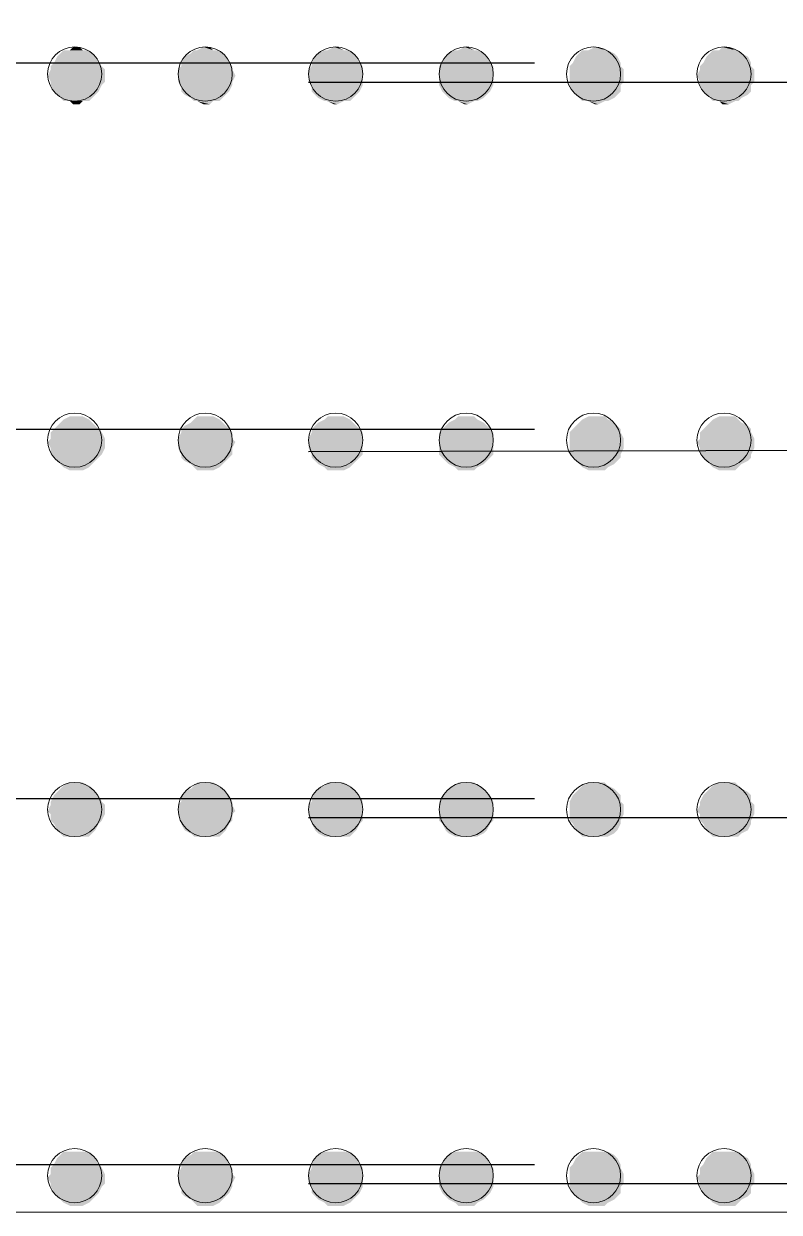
# Model space of a CAD drawing. Header units: inches. Extents: x 2 to 136, y 1 to 96.
# Drawn here: x 85.99 to 90.64, y 44.94 to 52.25 of the extents above; entities that cross this region are included whole.
import ezdxf

# ---------------------------------------------------------------- set-up
doc = ezdxf.new("R2010")
doc.units = ezdxf.units.IN
doc.header["$MEASUREMENT"] = 0
doc.layers.add('PDF_COLUMN', color=251, linetype='Continuous', true_color=0x636466)
doc.layers.add('PDF_Outer Line', color=165, linetype='Continuous', true_color=0x5258ac)
doc.layers.add('PDF_Girt', color=7, linetype='Continuous')

msp = doc.modelspace()

# ---------------------------------------------------------------- linework, layer by layer
at = {"layer": 'PDF_COLUMN', "lineweight": 0}
for centre in [(86.3047, 51.9434), (87.1076, 51.9434), (87.9105, 51.9434), (88.7133, 51.9434), (89.4967, 51.9434), (90.2996, 51.9434), (86.3047, 49.6914), (87.1076, 49.6914), (87.9105, 49.6914), (88.7133, 49.6914), (89.4967, 49.6914), (90.2996, 49.6914), (86.3047, 47.4198), (87.1076, 47.4198), (87.9105, 47.4198), (88.7133, 47.4198), (89.4967, 47.4198), (90.2996, 47.4198), (86.3047, 45.1677), (87.1076, 45.1677), (87.9105, 45.1677), (88.7133, 45.1677), (89.4967, 45.1677), (90.2996, 45.1677)]:
    msp.add_circle(centre, 0.1665, dxfattribs=at)
at = {"layer": 'PDF_COLUMN', "transparency": 33554559}
for points in [[(86.197, 52.0511), (86.4515, 52.0119), (86.1774, 52.0119)], [(86.2165, 52.0707), (86.432, 52.0511), (86.197, 52.0511)], [(86.432, 52.0511), (86.197, 52.0511), (86.4515, 52.0119)], [(86.2361, 52.0902), (86.4124, 52.0707), (86.2165, 52.0707)], [(86.4124, 52.0707), (86.2165, 52.0707), (86.432, 52.0511)], [(86.2753, 52.0902), (86.3928, 52.0902), (86.2361, 52.0902)], [(86.3928, 52.0902), (86.2361, 52.0902), (86.4124, 52.0707)], [(86.2949, 52.1098), (86.3536, 52.0902), (86.2753, 52.0902)], [(86.3536, 52.0902), (86.2753, 52.0902), (86.3928, 52.0902)], [(86.334, 52.1098), (86.2949, 52.1098), (86.3536, 52.0902)], [(86.9803, 52.0511), (87.2544, 52.0119), (86.9607, 52.0119)], [(87.0194, 52.0707), (87.2348, 52.0511), (86.9803, 52.0511)], [(87.2348, 52.0511), (86.9803, 52.0511), (87.2544, 52.0119)], [(87.039, 52.0902), (87.2153, 52.0707), (87.0194, 52.0707)], [(87.2153, 52.0707), (87.0194, 52.0707), (87.2348, 52.0511)], [(87.0586, 52.0902), (87.1957, 52.0902), (87.039, 52.0902)], [(87.1957, 52.0902), (87.039, 52.0902), (87.2153, 52.0707)], [(87.0978, 52.1098), (87.1565, 52.0902), (87.0586, 52.0902)], [(87.1565, 52.0902), (87.0586, 52.0902), (87.1957, 52.0902)], [(87.1369, 52.1098), (87.0978, 52.1098), (87.1565, 52.0902)], [(87.7832, 52.0511), (88.0573, 52.0119), (87.7636, 52.0119)], [(87.8027, 52.0707), (88.0377, 52.0511), (87.7832, 52.0511)], [(88.0377, 52.0511), (87.7832, 52.0511), (88.0573, 52.0119)], [(87.8419, 52.0902), (88.0182, 52.0707), (87.8027, 52.0707)], [(88.0182, 52.0707), (87.8027, 52.0707), (88.0377, 52.0511)], [(87.8615, 52.0902), (87.9986, 52.0902), (87.8419, 52.0902)], [(87.9986, 52.0902), (87.8419, 52.0902), (88.0182, 52.0707)], [(87.9007, 52.1098), (87.9594, 52.0902), (87.8615, 52.0902)], [(87.9594, 52.0902), (87.8615, 52.0902), (87.9986, 52.0902)], [(87.9202, 52.1098), (87.9007, 52.1098), (87.9594, 52.0902)], [(88.5861, 52.0511), (88.8602, 52.0119), (88.5665, 52.0119)], [(88.6056, 52.0707), (88.8406, 52.0511), (88.5861, 52.0511)], [(88.8406, 52.0511), (88.5861, 52.0511), (88.8602, 52.0119)], [(88.6448, 52.0902), (88.8211, 52.0707), (88.6056, 52.0707)], [(88.8211, 52.0707), (88.6056, 52.0707), (88.8406, 52.0511)], [(88.6644, 52.0902), (88.7819, 52.0902), (88.6448, 52.0902)], [(88.7819, 52.0902), (88.6448, 52.0902), (88.8211, 52.0707)], [(88.7036, 52.1098), (88.7623, 52.0902), (88.6644, 52.0902)], [(88.7623, 52.0902), (88.6644, 52.0902), (88.7819, 52.0902)], [(88.7231, 52.1098), (88.7036, 52.1098), (88.7623, 52.0902)], [(89.389, 52.0511), (89.6631, 52.0119), (89.3694, 52.0119)], [(89.4085, 52.0707), (89.6435, 52.0511), (89.389, 52.0511)], [(89.6435, 52.0511), (89.389, 52.0511), (89.6631, 52.0119)], [(89.4281, 52.0902), (89.6239, 52.0707), (89.4085, 52.0707)], [(89.6239, 52.0707), (89.4085, 52.0707), (89.6435, 52.0511)], [(89.4673, 52.0902), (89.5848, 52.0902), (89.4281, 52.0902)], [(89.5848, 52.0902), (89.4281, 52.0902), (89.6239, 52.0707)], [(89.5065, 52.1098), (89.5652, 52.0902), (89.4673, 52.0902)], [(89.5652, 52.0902), (89.4673, 52.0902), (89.5848, 52.0902)], [(89.526, 52.1098), (89.5065, 52.1098), (89.5652, 52.0902)], [(90.1918, 52.0511), (90.466, 52.0119), (90.1723, 52.0119)], [(90.2114, 52.0707), (90.4464, 52.0511), (90.1918, 52.0511)], [(90.4464, 52.0511), (90.1918, 52.0511), (90.466, 52.0119)], [(90.231, 52.0902), (90.4073, 52.0707), (90.2114, 52.0707)], [(90.4073, 52.0707), (90.2114, 52.0707), (90.4464, 52.0511)], [(90.2702, 52.0902), (90.3877, 52.0902), (90.231, 52.0902)], [(90.3877, 52.0902), (90.231, 52.0902), (90.4073, 52.0707)], [(90.2898, 52.1098), (90.3681, 52.0902), (90.2702, 52.0902)], [(90.3681, 52.0902), (90.2702, 52.0902), (90.3877, 52.0902)], [(90.3289, 52.1098), (90.2898, 52.1098), (90.3681, 52.0902)], [(86.1774, 52.0119), (86.4711, 51.9923), (86.1578, 51.9923)], [(86.4711, 51.9923), (86.1578, 51.9923), (86.4907, 51.9728)], [(86.1578, 51.9923), (86.4907, 51.9728), (86.1578, 51.9728)], [(86.4515, 52.0119), (86.1774, 52.0119), (86.4711, 51.9923)], [(86.9607, 51.9923), (87.274, 51.9728), (86.9411, 51.9728)], [(87.2544, 52.0119), (86.9607, 52.0119), (87.274, 51.9923)], [(86.9607, 52.0119), (87.274, 51.9923), (86.9607, 51.9923)], [(87.274, 51.9923), (86.9607, 51.9923), (87.274, 51.9728)], [(87.7636, 51.9923), (88.0769, 51.9728), (87.744, 51.9728)], [(88.0573, 52.0119), (87.7636, 52.0119), (88.0769, 51.9923)], [(87.7636, 52.0119), (88.0769, 51.9923), (87.7636, 51.9923)], [(88.0769, 51.9923), (87.7636, 51.9923), (88.0769, 51.9728)], [(88.5665, 52.0119), (88.8798, 51.9923), (88.5469, 51.9923)], [(88.8798, 51.9923), (88.5469, 51.9923), (88.8798, 51.9728)], [(88.5469, 51.9923), (88.8798, 51.9728), (88.5469, 51.9728)], [(88.8602, 52.0119), (88.5665, 52.0119), (88.8798, 51.9923)], [(89.3694, 52.0119), (89.6631, 51.9923), (89.3498, 51.9923)], [(89.6631, 51.9923), (89.3498, 51.9923), (89.6827, 51.9728)], [(89.3498, 51.9923), (89.6827, 51.9728), (89.3498, 51.9728)], [(89.6631, 52.0119), (89.3694, 52.0119), (89.6631, 51.9923)], [(90.1723, 52.0119), (90.466, 51.9923), (90.1527, 51.9923)], [(90.466, 51.9923), (90.1527, 51.9923), (90.4856, 51.9728)], [(90.1527, 51.9923), (90.4856, 51.9728), (90.1527, 51.9728)], [(90.466, 52.0119), (90.1723, 52.0119), (90.466, 51.9923)], [(86.1578, 51.9728), (86.4907, 51.9336), (86.1382, 51.9336)], [(86.4907, 51.9336), (86.1382, 51.9336), (86.4907, 51.8944)], [(86.1382, 51.9336), (86.4907, 51.8944), (86.1578, 51.8944)], [(86.4907, 51.9728), (86.1578, 51.9728), (86.4907, 51.9336)], [(87.274, 51.9728), (86.9411, 51.9728), (87.2936, 51.9336)], [(86.9411, 51.9728), (87.2936, 51.9336), (86.9411, 51.9336)], [(87.2936, 51.9336), (86.9411, 51.9336), (87.274, 51.8944)], [(86.9411, 51.9336), (87.274, 51.8944), (86.9411, 51.8944)], [(88.0769, 51.9728), (87.744, 51.9728), (88.0769, 51.9336)], [(87.744, 51.9728), (88.0769, 51.9336), (87.744, 51.9336)], [(88.0769, 51.9336), (87.744, 51.9336), (88.0769, 51.8944)], [(87.744, 51.9336), (88.0769, 51.8944), (87.744, 51.8944)], [(88.8798, 51.9728), (88.5469, 51.9728), (88.8798, 51.9336)], [(88.5469, 51.9728), (88.8798, 51.9336), (88.5469, 51.9336)], [(88.8798, 51.9336), (88.5469, 51.9336), (88.8798, 51.8944)], [(88.5469, 51.9336), (88.8798, 51.8944), (88.5469, 51.8944)], [(89.6827, 51.9728), (89.3498, 51.9728), (89.6827, 51.9336)], [(89.3498, 51.9728), (89.6827, 51.9336), (89.3498, 51.9336)], [(89.6827, 51.9336), (89.3498, 51.9336), (89.6827, 51.8944)], [(89.3498, 51.9336), (89.6827, 51.8944), (89.3498, 51.8944)], [(90.1527, 51.9728), (90.4856, 51.9336), (90.1331, 51.9336)], [(90.4856, 51.9336), (90.1331, 51.9336), (90.4856, 51.8944)], [(90.1331, 51.9336), (90.4856, 51.8944), (90.1527, 51.8944)], [(90.4856, 51.9728), (90.1527, 51.9728), (90.4856, 51.9336)], [(86.4907, 51.8944), (86.1578, 51.8944), (86.4711, 51.8748)], [(86.1578, 51.8944), (86.4711, 51.8748), (86.1578, 51.8748)], [(86.4711, 51.8748), (86.1578, 51.8748), (86.4515, 51.8357)], [(86.1578, 51.8748), (86.4515, 51.8357), (86.1774, 51.8357)], [(86.4515, 51.8357), (86.1774, 51.8357), (86.432, 51.8161)], [(86.1774, 51.8357), (86.432, 51.8161), (86.197, 51.8161)], [(87.274, 51.8944), (86.9411, 51.8944), (87.274, 51.8748)], [(86.9411, 51.8944), (87.274, 51.8748), (86.9607, 51.8748)], [(87.274, 51.8748), (86.9607, 51.8748), (87.2544, 51.8357)], [(86.9607, 51.8748), (87.2544, 51.8357), (86.9607, 51.8357)], [(87.2544, 51.8357), (86.9607, 51.8357), (87.2348, 51.8161)], [(86.9607, 51.8357), (87.2348, 51.8161), (86.9803, 51.8161)], [(88.0769, 51.8944), (87.744, 51.8944), (88.0769, 51.8748)], [(87.744, 51.8944), (88.0769, 51.8748), (87.7636, 51.8748)], [(88.0769, 51.8748), (87.7636, 51.8748), (88.0573, 51.8357)], [(87.7636, 51.8748), (88.0573, 51.8357), (87.7636, 51.8357)], [(88.0573, 51.8357), (87.7636, 51.8357), (88.0377, 51.8161)], [(87.7636, 51.8357), (88.0377, 51.8161), (87.7832, 51.8161)], [(88.8798, 51.8944), (88.5469, 51.8944), (88.8798, 51.8748)], [(88.5469, 51.8944), (88.8798, 51.8748), (88.5469, 51.8748)], [(88.8798, 51.8748), (88.5469, 51.8748), (88.8602, 51.8357)], [(88.5469, 51.8748), (88.8602, 51.8357), (88.5665, 51.8357)], [(88.8602, 51.8357), (88.5665, 51.8357), (88.8406, 51.8161)], [(88.5665, 51.8357), (88.8406, 51.8161), (88.5861, 51.8161)], [(89.6827, 51.8944), (89.3498, 51.8944), (89.6631, 51.8748)], [(89.3498, 51.8944), (89.6631, 51.8748), (89.3498, 51.8748)], [(89.6631, 51.8748), (89.3498, 51.8748), (89.6631, 51.8357)], [(89.3498, 51.8748), (89.6631, 51.8357), (89.3694, 51.8357)], [(89.6631, 51.8357), (89.3694, 51.8357), (89.6435, 51.8161)], [(89.3694, 51.8357), (89.6435, 51.8161), (89.389, 51.8161)], [(90.4856, 51.8944), (90.1527, 51.8944), (90.466, 51.8748)], [(90.1527, 51.8944), (90.466, 51.8748), (90.1527, 51.8748)], [(90.466, 51.8748), (90.1527, 51.8748), (90.466, 51.8357)], [(90.1527, 51.8748), (90.466, 51.8357), (90.1723, 51.8357)], [(90.466, 51.8357), (90.1723, 51.8357), (90.4464, 51.8161)], [(90.1723, 51.8357), (90.4464, 51.8161), (90.1918, 51.8161)], [(86.432, 51.8161), (86.197, 51.8161), (86.4124, 51.7965)], [(86.197, 51.8161), (86.4124, 51.7965), (86.2165, 51.7965)], [(86.4124, 51.7965), (86.2165, 51.7965), (86.3928, 51.7769)], [(86.2165, 51.7965), (86.3928, 51.7769), (86.2361, 51.7769)], [(86.3928, 51.7769), (86.2361, 51.7769), (86.3536, 51.7769)], [(86.2361, 51.7769), (86.3536, 51.7769), (86.2753, 51.7769)], [(86.3536, 51.7769), (86.2753, 51.7769), (86.334, 51.7573)], [(86.2753, 51.7769), (86.334, 51.7573), (86.2949, 51.7573)], [(87.2348, 51.8161), (86.9803, 51.8161), (87.2153, 51.7965)], [(86.9803, 51.8161), (87.2153, 51.7965), (87.0194, 51.7965)], [(87.2153, 51.7965), (87.0194, 51.7965), (87.1957, 51.7769)], [(87.0194, 51.7965), (87.1957, 51.7769), (87.039, 51.7769)], [(87.1957, 51.7769), (87.039, 51.7769), (87.1565, 51.7769)], [(87.039, 51.7769), (87.1565, 51.7769), (87.0586, 51.7769)], [(87.1565, 51.7769), (87.0586, 51.7769), (87.1369, 51.7573)], [(87.0586, 51.7769), (87.1369, 51.7573), (87.0978, 51.7573)], [(88.0377, 51.8161), (87.7832, 51.8161), (88.0182, 51.7965)], [(87.7832, 51.8161), (88.0182, 51.7965), (87.8027, 51.7965)], [(88.0182, 51.7965), (87.8027, 51.7965), (87.9986, 51.7769)], [(87.8027, 51.7965), (87.9986, 51.7769), (87.8419, 51.7769)], [(87.9986, 51.7769), (87.8419, 51.7769), (87.9594, 51.7769)], [(87.8419, 51.7769), (87.9594, 51.7769), (87.8615, 51.7769)], [(87.9594, 51.7769), (87.8615, 51.7769), (87.9202, 51.7573)], [(87.8615, 51.7769), (87.9202, 51.7573), (87.9007, 51.7573)], [(88.8406, 51.8161), (88.5861, 51.8161), (88.8211, 51.7965)], [(88.5861, 51.8161), (88.8211, 51.7965), (88.6056, 51.7965)], [(88.8211, 51.7965), (88.6056, 51.7965), (88.7819, 51.7769)], [(88.6056, 51.7965), (88.7819, 51.7769), (88.6448, 51.7769)], [(88.7819, 51.7769), (88.6448, 51.7769), (88.7623, 51.7769)], [(88.6448, 51.7769), (88.7623, 51.7769), (88.6644, 51.7769)], [(88.7623, 51.7769), (88.6644, 51.7769), (88.7231, 51.7573)], [(88.6644, 51.7769), (88.7231, 51.7573), (88.7036, 51.7573)], [(89.6435, 51.8161), (89.389, 51.8161), (89.6239, 51.7965)], [(89.389, 51.8161), (89.6239, 51.7965), (89.4085, 51.7965)], [(89.6239, 51.7965), (89.4085, 51.7965), (89.5848, 51.7769)], [(89.4085, 51.7965), (89.5848, 51.7769), (89.4281, 51.7769)], [(89.5848, 51.7769), (89.4281, 51.7769), (89.5652, 51.7769)], [(89.4281, 51.7769), (89.5652, 51.7769), (89.4673, 51.7769)], [(89.5652, 51.7769), (89.4673, 51.7769), (89.526, 51.7573)], [(89.4673, 51.7769), (89.526, 51.7573), (89.5065, 51.7573)], [(90.4464, 51.8161), (90.1918, 51.8161), (90.4073, 51.7965)], [(90.1918, 51.8161), (90.4073, 51.7965), (90.2114, 51.7965)], [(90.4073, 51.7965), (90.2114, 51.7965), (90.3877, 51.7769)], [(90.2114, 51.7965), (90.3877, 51.7769), (90.231, 51.7769)], [(90.3877, 51.7769), (90.231, 51.7769), (90.3681, 51.7769)], [(90.231, 51.7769), (90.3681, 51.7769), (90.2702, 51.7769)], [(90.3681, 51.7769), (90.2702, 51.7769), (90.3289, 51.7573)], [(90.2702, 51.7769), (90.3289, 51.7573), (90.2898, 51.7573)], [(86.2165, 49.7991), (86.432, 49.7795), (86.197, 49.7795)], [(86.2361, 49.8186), (86.4124, 49.7991), (86.2165, 49.7991)], [(86.4124, 49.7991), (86.2165, 49.7991), (86.432, 49.7795)], [(86.2753, 49.8382), (86.3928, 49.8186), (86.2361, 49.8186)], [(86.3928, 49.8186), (86.2361, 49.8186), (86.4124, 49.7991)], [(86.2949, 49.8382), (86.3536, 49.8382), (86.2753, 49.8382)], [(86.3536, 49.8382), (86.2753, 49.8382), (86.3928, 49.8186)], [(86.334, 49.8382), (86.2949, 49.8382), (86.3536, 49.8382)], [(87.0194, 49.7991), (87.2348, 49.7795), (86.9803, 49.7795)], [(87.039, 49.8186), (87.2153, 49.7991), (87.0194, 49.7991)], [(87.2153, 49.7991), (87.0194, 49.7991), (87.2348, 49.7795)], [(87.0586, 49.8382), (87.1957, 49.8186), (87.039, 49.8186)], [(87.1957, 49.8186), (87.039, 49.8186), (87.2153, 49.7991)], [(87.0978, 49.8382), (87.1565, 49.8382), (87.0586, 49.8382)], [(87.1565, 49.8382), (87.0586, 49.8382), (87.1957, 49.8186)], [(87.1369, 49.8382), (87.0978, 49.8382), (87.1565, 49.8382)], [(87.8027, 49.7991), (88.0377, 49.7795), (87.7832, 49.7795)], [(87.8419, 49.8186), (88.0182, 49.7991), (87.8027, 49.7991)], [(88.0182, 49.7991), (87.8027, 49.7991), (88.0377, 49.7795)], [(87.8615, 49.8382), (87.9986, 49.8186), (87.8419, 49.8186)], [(87.9986, 49.8186), (87.8419, 49.8186), (88.0182, 49.7991)], [(87.9007, 49.8382), (87.9594, 49.8382), (87.8615, 49.8382)], [(87.9594, 49.8382), (87.8615, 49.8382), (87.9986, 49.8186)], [(87.9202, 49.8382), (87.9007, 49.8382), (87.9594, 49.8382)], [(88.6056, 49.7991), (88.8406, 49.7795), (88.5861, 49.7795)], [(88.6448, 49.8186), (88.8211, 49.7991), (88.6056, 49.7991)], [(88.8211, 49.7991), (88.6056, 49.7991), (88.8406, 49.7795)], [(88.6644, 49.8382), (88.7819, 49.8186), (88.6448, 49.8186)], [(88.7819, 49.8186), (88.6448, 49.8186), (88.8211, 49.7991)], [(88.7036, 49.8382), (88.7623, 49.8382), (88.6644, 49.8382)], [(88.7623, 49.8382), (88.6644, 49.8382), (88.7819, 49.8186)], [(88.7231, 49.8382), (88.7036, 49.8382), (88.7623, 49.8382)], [(89.4085, 49.7991), (89.6435, 49.7795), (89.389, 49.7795)], [(89.4281, 49.8186), (89.6239, 49.7991), (89.4085, 49.7991)], [(89.6239, 49.7991), (89.4085, 49.7991), (89.6435, 49.7795)], [(89.4673, 49.8382), (89.5848, 49.8186), (89.4281, 49.8186)], [(89.5848, 49.8186), (89.4281, 49.8186), (89.6239, 49.7991)], [(89.5065, 49.8382), (89.5652, 49.8382), (89.4673, 49.8382)], [(89.5652, 49.8382), (89.4673, 49.8382), (89.5848, 49.8186)], [(89.526, 49.8382), (89.5065, 49.8382), (89.5652, 49.8382)], [(90.2114, 49.7991), (90.4464, 49.7795), (90.1918, 49.7795)], [(90.231, 49.8186), (90.4073, 49.7991), (90.2114, 49.7991)], [(90.4073, 49.7991), (90.2114, 49.7991), (90.4464, 49.7795)], [(90.2702, 49.8382), (90.3877, 49.8186), (90.231, 49.8186)], [(90.3877, 49.8186), (90.231, 49.8186), (90.4073, 49.7991)], [(90.2898, 49.8382), (90.3681, 49.8382), (90.2702, 49.8382)], [(90.3681, 49.8382), (90.2702, 49.8382), (90.3877, 49.8186)], [(90.3289, 49.8382), (90.2898, 49.8382), (90.3681, 49.8382)], [(86.1774, 49.7599), (86.4711, 49.7403), (86.1578, 49.7403)], [(86.4711, 49.7403), (86.1578, 49.7403), (86.4907, 49.7011)], [(86.1578, 49.7403), (86.4907, 49.7011), (86.1578, 49.7011)], [(86.197, 49.7795), (86.4515, 49.7599), (86.1774, 49.7599)], [(86.4515, 49.7599), (86.1774, 49.7599), (86.4711, 49.7403)], [(86.432, 49.7795), (86.197, 49.7795), (86.4515, 49.7599)], [(86.9607, 49.7403), (87.274, 49.7011), (86.9411, 49.7011)], [(86.9803, 49.7795), (87.2544, 49.7599), (86.9607, 49.7599)], [(87.2544, 49.7599), (86.9607, 49.7599), (87.274, 49.7403)], [(86.9607, 49.7599), (87.274, 49.7403), (86.9607, 49.7403)], [(87.274, 49.7403), (86.9607, 49.7403), (87.274, 49.7011)], [(87.2348, 49.7795), (86.9803, 49.7795), (87.2544, 49.7599)], [(87.7636, 49.7403), (88.0769, 49.7011), (87.744, 49.7011)], [(87.7832, 49.7795), (88.0573, 49.7599), (87.7636, 49.7599)], [(88.0573, 49.7599), (87.7636, 49.7599), (88.0769, 49.7403)], [(87.7636, 49.7599), (88.0769, 49.7403), (87.7636, 49.7403)], [(88.0769, 49.7403), (87.7636, 49.7403), (88.0769, 49.7011)], [(88.0377, 49.7795), (87.7832, 49.7795), (88.0573, 49.7599)], [(88.5665, 49.7599), (88.8798, 49.7403), (88.5469, 49.7403)], [(88.8798, 49.7403), (88.5469, 49.7403), (88.8798, 49.7011)], [(88.5469, 49.7403), (88.8798, 49.7011), (88.5469, 49.7011)], [(88.5861, 49.7795), (88.8602, 49.7599), (88.5665, 49.7599)], [(88.8602, 49.7599), (88.5665, 49.7599), (88.8798, 49.7403)], [(88.8406, 49.7795), (88.5861, 49.7795), (88.8602, 49.7599)], [(89.3694, 49.7599), (89.6631, 49.7403), (89.3498, 49.7403)], [(89.6631, 49.7403), (89.3498, 49.7403), (89.6827, 49.7011)], [(89.3498, 49.7403), (89.6827, 49.7011), (89.3498, 49.7011)], [(89.389, 49.7795), (89.6631, 49.7599), (89.3694, 49.7599)], [(89.6631, 49.7599), (89.3694, 49.7599), (89.6631, 49.7403)], [(89.6435, 49.7795), (89.389, 49.7795), (89.6631, 49.7599)], [(90.1723, 49.7599), (90.466, 49.7403), (90.1527, 49.7403)], [(90.466, 49.7403), (90.1527, 49.7403), (90.4856, 49.7011)], [(90.1527, 49.7403), (90.4856, 49.7011), (90.1527, 49.7011)], [(90.1918, 49.7795), (90.466, 49.7599), (90.1723, 49.7599)], [(90.466, 49.7599), (90.1723, 49.7599), (90.466, 49.7403)], [(90.4464, 49.7795), (90.1918, 49.7795), (90.466, 49.7599)], [(86.1578, 49.7011), (86.4907, 49.6816), (86.1382, 49.6816)], [(86.4907, 49.6816), (86.1382, 49.6816), (86.4907, 49.6424)], [(86.1382, 49.6816), (86.4907, 49.6424), (86.1578, 49.6424)], [(86.4907, 49.7011), (86.1578, 49.7011), (86.4907, 49.6816)], [(86.4907, 49.6424), (86.1578, 49.6424), (86.4711, 49.6032)], [(86.1578, 49.6424), (86.4711, 49.6032), (86.1578, 49.6032)], [(87.274, 49.7011), (86.9411, 49.7011), (87.2936, 49.6816)], [(86.9411, 49.7011), (87.2936, 49.6816), (86.9411, 49.6816)], [(87.2936, 49.6816), (86.9411, 49.6816), (87.274, 49.6424)], [(86.9411, 49.6816), (87.274, 49.6424), (86.9411, 49.6424)], [(87.274, 49.6424), (86.9411, 49.6424), (87.274, 49.6032)], [(86.9411, 49.6424), (87.274, 49.6032), (86.9607, 49.6032)], [(88.0769, 49.7011), (87.744, 49.7011), (88.0769, 49.6816)], [(87.744, 49.7011), (88.0769, 49.6816), (87.744, 49.6816)], [(88.0769, 49.6816), (87.744, 49.6816), (88.0769, 49.6424)], [(87.744, 49.6816), (88.0769, 49.6424), (87.744, 49.6424)], [(88.0769, 49.6424), (87.744, 49.6424), (88.0769, 49.6032)], [(87.744, 49.6424), (88.0769, 49.6032), (87.7636, 49.6032)], [(88.8798, 49.7011), (88.5469, 49.7011), (88.8798, 49.6816)], [(88.5469, 49.7011), (88.8798, 49.6816), (88.5469, 49.6816)], [(88.8798, 49.6816), (88.5469, 49.6816), (88.8798, 49.6424)], [(88.5469, 49.6816), (88.8798, 49.6424), (88.5469, 49.6424)], [(88.8798, 49.6424), (88.5469, 49.6424), (88.8798, 49.6032)], [(88.5469, 49.6424), (88.8798, 49.6032), (88.5469, 49.6032)], [(89.6827, 49.7011), (89.3498, 49.7011), (89.6827, 49.6816)], [(89.3498, 49.7011), (89.6827, 49.6816), (89.3498, 49.6816)], [(89.6827, 49.6816), (89.3498, 49.6816), (89.6827, 49.6424)], [(89.3498, 49.6816), (89.6827, 49.6424), (89.3498, 49.6424)], [(89.6827, 49.6424), (89.3498, 49.6424), (89.6631, 49.6032)], [(89.3498, 49.6424), (89.6631, 49.6032), (89.3498, 49.6032)], [(90.1527, 49.7011), (90.4856, 49.6816), (90.1331, 49.6816)], [(90.4856, 49.6816), (90.1331, 49.6816), (90.4856, 49.6424)], [(90.1331, 49.6816), (90.4856, 49.6424), (90.1527, 49.6424)], [(90.4856, 49.7011), (90.1527, 49.7011), (90.4856, 49.6816)], [(90.4856, 49.6424), (90.1527, 49.6424), (90.466, 49.6032)], [(90.1527, 49.6424), (90.466, 49.6032), (90.1527, 49.6032)], [(86.4711, 49.6032), (86.1578, 49.6032), (86.4515, 49.5836)], [(86.1578, 49.6032), (86.4515, 49.5836), (86.1774, 49.5836)], [(86.4515, 49.5836), (86.1774, 49.5836), (86.432, 49.5641)], [(86.1774, 49.5836), (86.432, 49.5641), (86.197, 49.5641)], [(86.432, 49.5641), (86.197, 49.5641), (86.4124, 49.5445)], [(86.197, 49.5641), (86.4124, 49.5445), (86.2165, 49.5445)], [(87.274, 49.6032), (86.9607, 49.6032), (87.2544, 49.5836)], [(86.9607, 49.6032), (87.2544, 49.5836), (86.9607, 49.5836)], [(87.2544, 49.5836), (86.9607, 49.5836), (87.2348, 49.5641)], [(86.9607, 49.5836), (87.2348, 49.5641), (86.9803, 49.5641)], [(87.2348, 49.5641), (86.9803, 49.5641), (87.2153, 49.5445)], [(86.9803, 49.5641), (87.2153, 49.5445), (87.0194, 49.5445)], [(88.0769, 49.6032), (87.7636, 49.6032), (88.0573, 49.5836)], [(87.7636, 49.6032), (88.0573, 49.5836), (87.7636, 49.5836)], [(88.0573, 49.5836), (87.7636, 49.5836), (88.0377, 49.5641)], [(87.7636, 49.5836), (88.0377, 49.5641), (87.7832, 49.5641)], [(88.0377, 49.5641), (87.7832, 49.5641), (88.0182, 49.5445)], [(87.7832, 49.5641), (88.0182, 49.5445), (87.8027, 49.5445)], [(88.8798, 49.6032), (88.5469, 49.6032), (88.8602, 49.5836)], [(88.5469, 49.6032), (88.8602, 49.5836), (88.5665, 49.5836)], [(88.8602, 49.5836), (88.5665, 49.5836), (88.8406, 49.5641)], [(88.5665, 49.5836), (88.8406, 49.5641), (88.5861, 49.5641)], [(88.8406, 49.5641), (88.5861, 49.5641), (88.8211, 49.5445)], [(88.5861, 49.5641), (88.8211, 49.5445), (88.6056, 49.5445)], [(89.6631, 49.6032), (89.3498, 49.6032), (89.6631, 49.5836)], [(89.3498, 49.6032), (89.6631, 49.5836), (89.3694, 49.5836)], [(89.6631, 49.5836), (89.3694, 49.5836), (89.6435, 49.5641)], [(89.3694, 49.5836), (89.6435, 49.5641), (89.389, 49.5641)], [(89.6435, 49.5641), (89.389, 49.5641), (89.6239, 49.5445)], [(89.389, 49.5641), (89.6239, 49.5445), (89.4085, 49.5445)], [(90.466, 49.6032), (90.1527, 49.6032), (90.466, 49.5836)], [(90.1527, 49.6032), (90.466, 49.5836), (90.1723, 49.5836)], [(90.466, 49.5836), (90.1723, 49.5836), (90.4464, 49.5641)], [(90.1723, 49.5836), (90.4464, 49.5641), (90.1918, 49.5641)], [(90.4464, 49.5641), (90.1918, 49.5641), (90.4073, 49.5445)], [(90.1918, 49.5641), (90.4073, 49.5445), (90.2114, 49.5445)], [(86.4124, 49.5445), (86.2165, 49.5445), (86.3928, 49.5249)], [(86.2165, 49.5445), (86.3928, 49.5249), (86.2361, 49.5249)], [(86.3928, 49.5249), (86.2361, 49.5249), (86.3536, 49.5053)], [(86.2361, 49.5249), (86.3536, 49.5053), (86.2753, 49.5053)], [(86.3536, 49.5053), (86.2753, 49.5053), (86.334, 49.5053)], [(86.2753, 49.5053), (86.334, 49.5053), (86.2949, 49.5053)], [(87.2153, 49.5445), (87.0194, 49.5445), (87.1957, 49.5249)], [(87.0194, 49.5445), (87.1957, 49.5249), (87.039, 49.5249)], [(87.1957, 49.5249), (87.039, 49.5249), (87.1565, 49.5053)], [(87.039, 49.5249), (87.1565, 49.5053), (87.0586, 49.5053)], [(87.1565, 49.5053), (87.0586, 49.5053), (87.1369, 49.5053)], [(87.0586, 49.5053), (87.1369, 49.5053), (87.0978, 49.5053)], [(88.0182, 49.5445), (87.8027, 49.5445), (87.9986, 49.5249)], [(87.8027, 49.5445), (87.9986, 49.5249), (87.8419, 49.5249)], [(87.9986, 49.5249), (87.8419, 49.5249), (87.9594, 49.5053)], [(87.8419, 49.5249), (87.9594, 49.5053), (87.8615, 49.5053)], [(87.9594, 49.5053), (87.8615, 49.5053), (87.9202, 49.5053)], [(87.8615, 49.5053), (87.9202, 49.5053), (87.9007, 49.5053)], [(88.8211, 49.5445), (88.6056, 49.5445), (88.7819, 49.5249)], [(88.6056, 49.5445), (88.7819, 49.5249), (88.6448, 49.5249)], [(88.7819, 49.5249), (88.6448, 49.5249), (88.7623, 49.5053)], [(88.6448, 49.5249), (88.7623, 49.5053), (88.6644, 49.5053)], [(88.7623, 49.5053), (88.6644, 49.5053), (88.7231, 49.5053)], [(88.6644, 49.5053), (88.7231, 49.5053), (88.7036, 49.5053)], [(89.6239, 49.5445), (89.4085, 49.5445), (89.5848, 49.5249)], [(89.4085, 49.5445), (89.5848, 49.5249), (89.4281, 49.5249)], [(89.5848, 49.5249), (89.4281, 49.5249), (89.5652, 49.5053)], [(89.4281, 49.5249), (89.5652, 49.5053), (89.4673, 49.5053)], [(89.5652, 49.5053), (89.4673, 49.5053), (89.526, 49.5053)], [(89.4673, 49.5053), (89.526, 49.5053), (89.5065, 49.5053)], [(90.4073, 49.5445), (90.2114, 49.5445), (90.3877, 49.5249)], [(90.2114, 49.5445), (90.3877, 49.5249), (90.231, 49.5249)], [(90.3877, 49.5249), (90.231, 49.5249), (90.3681, 49.5053)], [(90.231, 49.5249), (90.3681, 49.5053), (90.2702, 49.5053)], [(90.3681, 49.5053), (90.2702, 49.5053), (90.3289, 49.5053)], [(90.2702, 49.5053), (90.3289, 49.5053), (90.2898, 49.5053)], [(86.197, 47.5275), (86.4515, 47.5079), (86.1774, 47.5079)], [(86.2165, 47.547), (86.432, 47.5275), (86.197, 47.5275)], [(86.432, 47.5275), (86.197, 47.5275), (86.4515, 47.5079)], [(86.2361, 47.5666), (86.4124, 47.547), (86.2165, 47.547)], [(86.4124, 47.547), (86.2165, 47.547), (86.432, 47.5275)], [(86.2753, 47.5862), (86.3928, 47.5666), (86.2361, 47.5666)], [(86.3928, 47.5666), (86.2361, 47.5666), (86.4124, 47.547)], [(86.2949, 47.5862), (86.3536, 47.5862), (86.2753, 47.5862)], [(86.3536, 47.5862), (86.2753, 47.5862), (86.3928, 47.5666)], [(86.334, 47.5862), (86.2949, 47.5862), (86.3536, 47.5862)], [(86.9803, 47.5275), (87.2544, 47.5079), (86.9607, 47.5079)], [(87.0194, 47.547), (87.2348, 47.5275), (86.9803, 47.5275)], [(87.2348, 47.5275), (86.9803, 47.5275), (87.2544, 47.5079)], [(87.039, 47.5666), (87.2153, 47.547), (87.0194, 47.547)], [(87.2153, 47.547), (87.0194, 47.547), (87.2348, 47.5275)], [(87.0586, 47.5862), (87.1957, 47.5666), (87.039, 47.5666)], [(87.1957, 47.5666), (87.039, 47.5666), (87.2153, 47.547)], [(87.0978, 47.5862), (87.1565, 47.5862), (87.0586, 47.5862)], [(87.1565, 47.5862), (87.0586, 47.5862), (87.1957, 47.5666)], [(87.1369, 47.5862), (87.0978, 47.5862), (87.1565, 47.5862)], [(87.7832, 47.5275), (88.0573, 47.5079), (87.7636, 47.5079)], [(87.8027, 47.547), (88.0377, 47.5275), (87.7832, 47.5275)], [(88.0377, 47.5275), (87.7832, 47.5275), (88.0573, 47.5079)], [(87.8419, 47.5666), (88.0182, 47.547), (87.8027, 47.547)], [(88.0182, 47.547), (87.8027, 47.547), (88.0377, 47.5275)], [(87.8615, 47.5862), (87.9986, 47.5666), (87.8419, 47.5666)], [(87.9986, 47.5666), (87.8419, 47.5666), (88.0182, 47.547)], [(87.9007, 47.5862), (87.9594, 47.5862), (87.8615, 47.5862)], [(87.9594, 47.5862), (87.8615, 47.5862), (87.9986, 47.5666)], [(87.9202, 47.5862), (87.9007, 47.5862), (87.9594, 47.5862)], [(88.5861, 47.5275), (88.8602, 47.5079), (88.5665, 47.5079)], [(88.6056, 47.547), (88.8406, 47.5275), (88.5861, 47.5275)], [(88.8406, 47.5275), (88.5861, 47.5275), (88.8602, 47.5079)], [(88.6448, 47.5666), (88.8211, 47.547), (88.6056, 47.547)], [(88.8211, 47.547), (88.6056, 47.547), (88.8406, 47.5275)], [(88.6644, 47.5862), (88.7819, 47.5666), (88.6448, 47.5666)], [(88.7819, 47.5666), (88.6448, 47.5666), (88.8211, 47.547)], [(88.7036, 47.5862), (88.7623, 47.5862), (88.6644, 47.5862)], [(88.7623, 47.5862), (88.6644, 47.5862), (88.7819, 47.5666)], [(88.7231, 47.5862), (88.7036, 47.5862), (88.7623, 47.5862)], [(89.389, 47.5275), (89.6631, 47.5079), (89.3694, 47.5079)], [(89.4085, 47.547), (89.6435, 47.5275), (89.389, 47.5275)], [(89.6435, 47.5275), (89.389, 47.5275), (89.6631, 47.5079)], [(89.4281, 47.5666), (89.6239, 47.547), (89.4085, 47.547)], [(89.6239, 47.547), (89.4085, 47.547), (89.6435, 47.5275)], [(89.4673, 47.5862), (89.5848, 47.5666), (89.4281, 47.5666)], [(89.5848, 47.5666), (89.4281, 47.5666), (89.6239, 47.547)], [(89.5065, 47.5862), (89.5652, 47.5862), (89.4673, 47.5862)], [(89.5652, 47.5862), (89.4673, 47.5862), (89.5848, 47.5666)], [(89.526, 47.5862), (89.5065, 47.5862), (89.5652, 47.5862)], [(90.1918, 47.5275), (90.466, 47.5079), (90.1723, 47.5079)], [(90.2114, 47.547), (90.4464, 47.5275), (90.1918, 47.5275)], [(90.4464, 47.5275), (90.1918, 47.5275), (90.466, 47.5079)], [(90.231, 47.5666), (90.4073, 47.547), (90.2114, 47.547)], [(90.4073, 47.547), (90.2114, 47.547), (90.4464, 47.5275)], [(90.2702, 47.5862), (90.3877, 47.5666), (90.231, 47.5666)], [(90.3877, 47.5666), (90.231, 47.5666), (90.4073, 47.547)], [(90.2898, 47.5862), (90.3681, 47.5862), (90.2702, 47.5862)], [(90.3681, 47.5862), (90.2702, 47.5862), (90.3877, 47.5666)], [(90.3289, 47.5862), (90.2898, 47.5862), (90.3681, 47.5862)], [(86.1578, 47.4491), (86.4907, 47.41), (86.1382, 47.41)], [(86.1774, 47.5079), (86.4711, 47.4687), (86.1578, 47.4687)], [(86.4711, 47.4687), (86.1578, 47.4687), (86.4907, 47.4491)], [(86.1578, 47.4687), (86.4907, 47.4491), (86.1578, 47.4491)], [(86.4907, 47.4491), (86.1578, 47.4491), (86.4907, 47.41)], [(86.4515, 47.5079), (86.1774, 47.5079), (86.4711, 47.4687)], [(86.9607, 47.4687), (87.274, 47.4491), (86.9411, 47.4491)], [(87.274, 47.4491), (86.9411, 47.4491), (87.2936, 47.41)], [(86.9411, 47.4491), (87.2936, 47.41), (86.9411, 47.41)], [(87.2544, 47.5079), (86.9607, 47.5079), (87.274, 47.4687)], [(86.9607, 47.5079), (87.274, 47.4687), (86.9607, 47.4687)], [(87.274, 47.4687), (86.9607, 47.4687), (87.274, 47.4491)], [(87.7636, 47.4687), (88.0769, 47.4491), (87.744, 47.4491)], [(88.0769, 47.4491), (87.744, 47.4491), (88.0769, 47.41)], [(87.744, 47.4491), (88.0769, 47.41), (87.744, 47.41)], [(88.0573, 47.5079), (87.7636, 47.5079), (88.0769, 47.4687)], [(87.7636, 47.5079), (88.0769, 47.4687), (87.7636, 47.4687)], [(88.0769, 47.4687), (87.7636, 47.4687), (88.0769, 47.4491)], [(88.5665, 47.5079), (88.8798, 47.4687), (88.5469, 47.4687)], [(88.8798, 47.4687), (88.5469, 47.4687), (88.8798, 47.4491)], [(88.5469, 47.4687), (88.8798, 47.4491), (88.5469, 47.4491)], [(88.8798, 47.4491), (88.5469, 47.4491), (88.8798, 47.41)], [(88.5469, 47.4491), (88.8798, 47.41), (88.5469, 47.41)], [(88.8602, 47.5079), (88.5665, 47.5079), (88.8798, 47.4687)], [(89.3694, 47.5079), (89.6631, 47.4687), (89.3498, 47.4687)], [(89.6631, 47.4687), (89.3498, 47.4687), (89.6827, 47.4491)], [(89.3498, 47.4687), (89.6827, 47.4491), (89.3498, 47.4491)], [(89.6827, 47.4491), (89.3498, 47.4491), (89.6827, 47.41)], [(89.3498, 47.4491), (89.6827, 47.41), (89.3498, 47.41)], [(89.6631, 47.5079), (89.3694, 47.5079), (89.6631, 47.4687)], [(90.1527, 47.4491), (90.4856, 47.41), (90.1331, 47.41)], [(90.1723, 47.5079), (90.466, 47.4687), (90.1527, 47.4687)], [(90.466, 47.4687), (90.1527, 47.4687), (90.4856, 47.4491)], [(90.1527, 47.4687), (90.4856, 47.4491), (90.1527, 47.4491)], [(90.4856, 47.4491), (90.1527, 47.4491), (90.4856, 47.41)], [(90.466, 47.5079), (90.1723, 47.5079), (90.466, 47.4687)], [(86.4907, 47.41), (86.1382, 47.41), (86.4907, 47.3904)], [(86.1382, 47.41), (86.4907, 47.3904), (86.1578, 47.3904)], [(86.4907, 47.3904), (86.1578, 47.3904), (86.4711, 47.3512)], [(86.1578, 47.3904), (86.4711, 47.3512), (86.1578, 47.3512)], [(87.2936, 47.41), (86.9411, 47.41), (87.274, 47.3904)], [(86.9411, 47.41), (87.274, 47.3904), (86.9411, 47.3904)], [(87.274, 47.3904), (86.9411, 47.3904), (87.274, 47.3512)], [(86.9411, 47.3904), (87.274, 47.3512), (86.9607, 47.3512)], [(88.0769, 47.41), (87.744, 47.41), (88.0769, 47.3904)], [(87.744, 47.41), (88.0769, 47.3904), (87.744, 47.3904)], [(88.0769, 47.3904), (87.744, 47.3904), (88.0769, 47.3512)], [(87.744, 47.3904), (88.0769, 47.3512), (87.7636, 47.3512)], [(88.8798, 47.41), (88.5469, 47.41), (88.8798, 47.3904)], [(88.5469, 47.41), (88.8798, 47.3904), (88.5469, 47.3904)], [(88.8798, 47.3904), (88.5469, 47.3904), (88.8798, 47.3512)], [(88.5469, 47.3904), (88.8798, 47.3512), (88.5469, 47.3512)], [(89.6827, 47.41), (89.3498, 47.41), (89.6827, 47.3904)], [(89.3498, 47.41), (89.6827, 47.3904), (89.3498, 47.3904)], [(89.6827, 47.3904), (89.3498, 47.3904), (89.6631, 47.3512)], [(89.3498, 47.3904), (89.6631, 47.3512), (89.3498, 47.3512)], [(90.4856, 47.41), (90.1331, 47.41), (90.4856, 47.3904)], [(90.1331, 47.41), (90.4856, 47.3904), (90.1527, 47.3904)], [(90.4856, 47.3904), (90.1527, 47.3904), (90.466, 47.3512)], [(90.1527, 47.3904), (90.466, 47.3512), (90.1527, 47.3512)], [(86.4711, 47.3512), (86.1578, 47.3512), (86.4515, 47.3316)], [(86.1578, 47.3512), (86.4515, 47.3316), (86.1774, 47.3316)], [(86.4515, 47.3316), (86.1774, 47.3316), (86.432, 47.2925)], [(86.1774, 47.3316), (86.432, 47.2925), (86.197, 47.2925)], [(87.274, 47.3512), (86.9607, 47.3512), (87.2544, 47.3316)], [(86.9607, 47.3512), (87.2544, 47.3316), (86.9607, 47.3316)], [(87.2544, 47.3316), (86.9607, 47.3316), (87.2348, 47.2925)], [(86.9607, 47.3316), (87.2348, 47.2925), (86.9803, 47.2925)], [(88.0769, 47.3512), (87.7636, 47.3512), (88.0573, 47.3316)], [(87.7636, 47.3512), (88.0573, 47.3316), (87.7636, 47.3316)], [(88.0573, 47.3316), (87.7636, 47.3316), (88.0377, 47.2925)], [(87.7636, 47.3316), (88.0377, 47.2925), (87.7832, 47.2925)], [(88.8798, 47.3512), (88.5469, 47.3512), (88.8602, 47.3316)], [(88.5469, 47.3512), (88.8602, 47.3316), (88.5665, 47.3316)], [(88.8602, 47.3316), (88.5665, 47.3316), (88.8406, 47.2925)], [(88.5665, 47.3316), (88.8406, 47.2925), (88.5861, 47.2925)], [(89.6631, 47.3512), (89.3498, 47.3512), (89.6631, 47.3316)], [(89.3498, 47.3512), (89.6631, 47.3316), (89.3694, 47.3316)], [(89.6631, 47.3316), (89.3694, 47.3316), (89.6435, 47.2925)], [(89.3694, 47.3316), (89.6435, 47.2925), (89.389, 47.2925)], [(90.466, 47.3512), (90.1527, 47.3512), (90.466, 47.3316)], [(90.1527, 47.3512), (90.466, 47.3316), (90.1723, 47.3316)], [(90.466, 47.3316), (90.1723, 47.3316), (90.4464, 47.2925)], [(90.1723, 47.3316), (90.4464, 47.2925), (90.1918, 47.2925)], [(86.432, 47.2925), (86.197, 47.2925), (86.4124, 47.2729)], [(86.197, 47.2925), (86.4124, 47.2729), (86.2165, 47.2729)], [(86.4124, 47.2729), (86.2165, 47.2729), (86.3928, 47.2533)], [(86.2165, 47.2729), (86.3928, 47.2533), (86.2361, 47.2533)], [(86.3928, 47.2533), (86.2361, 47.2533), (86.3536, 47.2533)], [(86.2361, 47.2533), (86.3536, 47.2533), (86.2753, 47.2533)], [(86.3536, 47.2533), (86.2753, 47.2533), (86.334, 47.2533)], [(86.2753, 47.2533), (86.334, 47.2533), (86.2949, 47.2533)], [(87.2348, 47.2925), (86.9803, 47.2925), (87.2153, 47.2729)], [(86.9803, 47.2925), (87.2153, 47.2729), (87.0194, 47.2729)], [(87.2153, 47.2729), (87.0194, 47.2729), (87.1957, 47.2533)], [(87.0194, 47.2729), (87.1957, 47.2533), (87.039, 47.2533)], [(87.1957, 47.2533), (87.039, 47.2533), (87.1565, 47.2533)], [(87.039, 47.2533), (87.1565, 47.2533), (87.0586, 47.2533)], [(87.1565, 47.2533), (87.0586, 47.2533), (87.1369, 47.2533)], [(87.0586, 47.2533), (87.1369, 47.2533), (87.0978, 47.2533)], [(88.0377, 47.2925), (87.7832, 47.2925), (88.0182, 47.2729)], [(87.7832, 47.2925), (88.0182, 47.2729), (87.8027, 47.2729)], [(88.0182, 47.2729), (87.8027, 47.2729), (87.9986, 47.2533)], [(87.8027, 47.2729), (87.9986, 47.2533), (87.8419, 47.2533)], [(87.9986, 47.2533), (87.8419, 47.2533), (87.9594, 47.2533)], [(87.8419, 47.2533), (87.9594, 47.2533), (87.8615, 47.2533)], [(87.9594, 47.2533), (87.8615, 47.2533), (87.9202, 47.2533)], [(87.8615, 47.2533), (87.9202, 47.2533), (87.9007, 47.2533)], [(88.8406, 47.2925), (88.5861, 47.2925), (88.8211, 47.2729)], [(88.5861, 47.2925), (88.8211, 47.2729), (88.6056, 47.2729)], [(88.8211, 47.2729), (88.6056, 47.2729), (88.7819, 47.2533)], [(88.6056, 47.2729), (88.7819, 47.2533), (88.6448, 47.2533)], [(88.7819, 47.2533), (88.6448, 47.2533), (88.7623, 47.2533)], [(88.6448, 47.2533), (88.7623, 47.2533), (88.6644, 47.2533)], [(88.7623, 47.2533), (88.6644, 47.2533), (88.7231, 47.2533)], [(88.6644, 47.2533), (88.7231, 47.2533), (88.7036, 47.2533)], [(89.6435, 47.2925), (89.389, 47.2925), (89.6239, 47.2729)], [(89.389, 47.2925), (89.6239, 47.2729), (89.4085, 47.2729)], [(89.6239, 47.2729), (89.4085, 47.2729), (89.5848, 47.2533)], [(89.4085, 47.2729), (89.5848, 47.2533), (89.4281, 47.2533)], [(89.5848, 47.2533), (89.4281, 47.2533), (89.5652, 47.2533)], [(89.4281, 47.2533), (89.5652, 47.2533), (89.4673, 47.2533)], [(89.5652, 47.2533), (89.4673, 47.2533), (89.526, 47.2533)], [(89.4673, 47.2533), (89.526, 47.2533), (89.5065, 47.2533)], [(90.4464, 47.2925), (90.1918, 47.2925), (90.4073, 47.2729)], [(90.1918, 47.2925), (90.4073, 47.2729), (90.2114, 47.2729)], [(90.4073, 47.2729), (90.2114, 47.2729), (90.3877, 47.2533)], [(90.2114, 47.2729), (90.3877, 47.2533), (90.231, 47.2533)], [(90.3877, 47.2533), (90.231, 47.2533), (90.3681, 47.2533)], [(90.231, 47.2533), (90.3681, 47.2533), (90.2702, 47.2533)], [(90.3681, 47.2533), (90.2702, 47.2533), (90.3289, 47.2533)], [(90.2702, 47.2533), (90.3289, 47.2533), (90.2898, 47.2533)], [(86.197, 45.2754), (86.4515, 45.2363), (86.1774, 45.2363)], [(86.2165, 45.295), (86.432, 45.2754), (86.197, 45.2754)], [(86.432, 45.2754), (86.197, 45.2754), (86.4515, 45.2363)], [(86.2361, 45.3146), (86.4124, 45.295), (86.2165, 45.295)], [(86.4124, 45.295), (86.2165, 45.295), (86.432, 45.2754)], [(86.2753, 45.3146), (86.3928, 45.3146), (86.2361, 45.3146)], [(86.3928, 45.3146), (86.2361, 45.3146), (86.4124, 45.295)], [(86.2949, 45.3146), (86.3536, 45.3146), (86.2753, 45.3146)], [(86.3536, 45.3146), (86.2753, 45.3146), (86.3928, 45.3146)], [(86.334, 45.3146), (86.2949, 45.3146), (86.3536, 45.3146)], [(86.9803, 45.2754), (87.2544, 45.2363), (86.9607, 45.2363)], [(87.0194, 45.295), (87.2348, 45.2754), (86.9803, 45.2754)], [(87.2348, 45.2754), (86.9803, 45.2754), (87.2544, 45.2363)], [(87.039, 45.3146), (87.2153, 45.295), (87.0194, 45.295)], [(87.2153, 45.295), (87.0194, 45.295), (87.2348, 45.2754)], [(87.0586, 45.3146), (87.1957, 45.3146), (87.039, 45.3146)], [(87.1957, 45.3146), (87.039, 45.3146), (87.2153, 45.295)], [(87.0978, 45.3146), (87.1565, 45.3146), (87.0586, 45.3146)], [(87.1565, 45.3146), (87.0586, 45.3146), (87.1957, 45.3146)], [(87.1369, 45.3146), (87.0978, 45.3146), (87.1565, 45.3146)], [(87.7832, 45.2754), (88.0573, 45.2363), (87.7636, 45.2363)], [(87.8027, 45.295), (88.0377, 45.2754), (87.7832, 45.2754)], [(88.0377, 45.2754), (87.7832, 45.2754), (88.0573, 45.2363)], [(87.8419, 45.3146), (88.0182, 45.295), (87.8027, 45.295)], [(88.0182, 45.295), (87.8027, 45.295), (88.0377, 45.2754)], [(87.8615, 45.3146), (87.9986, 45.3146), (87.8419, 45.3146)], [(87.9986, 45.3146), (87.8419, 45.3146), (88.0182, 45.295)], [(87.9007, 45.3146), (87.9594, 45.3146), (87.8615, 45.3146)], [(87.9594, 45.3146), (87.8615, 45.3146), (87.9986, 45.3146)], [(87.9202, 45.3146), (87.9007, 45.3146), (87.9594, 45.3146)], [(88.5861, 45.2754), (88.8602, 45.2363), (88.5665, 45.2363)], [(88.6056, 45.295), (88.8406, 45.2754), (88.5861, 45.2754)], [(88.8406, 45.2754), (88.5861, 45.2754), (88.8602, 45.2363)], [(88.6448, 45.3146), (88.8211, 45.295), (88.6056, 45.295)], [(88.8211, 45.295), (88.6056, 45.295), (88.8406, 45.2754)], [(88.6644, 45.3146), (88.7819, 45.3146), (88.6448, 45.3146)], [(88.7819, 45.3146), (88.6448, 45.3146), (88.8211, 45.295)], [(88.7036, 45.3146), (88.7623, 45.3146), (88.6644, 45.3146)], [(88.7623, 45.3146), (88.6644, 45.3146), (88.7819, 45.3146)], [(88.7231, 45.3146), (88.7036, 45.3146), (88.7623, 45.3146)], [(89.389, 45.2754), (89.6631, 45.2363), (89.3694, 45.2363)], [(89.4085, 45.295), (89.6435, 45.2754), (89.389, 45.2754)], [(89.6435, 45.2754), (89.389, 45.2754), (89.6631, 45.2363)], [(89.4281, 45.3146), (89.6239, 45.295), (89.4085, 45.295)], [(89.6239, 45.295), (89.4085, 45.295), (89.6435, 45.2754)], [(89.4673, 45.3146), (89.5848, 45.3146), (89.4281, 45.3146)], [(89.5848, 45.3146), (89.4281, 45.3146), (89.6239, 45.295)], [(89.5065, 45.3146), (89.5652, 45.3146), (89.4673, 45.3146)], [(89.5652, 45.3146), (89.4673, 45.3146), (89.5848, 45.3146)], [(89.526, 45.3146), (89.5065, 45.3146), (89.5652, 45.3146)], [(90.1918, 45.2754), (90.466, 45.2363), (90.1723, 45.2363)], [(90.2114, 45.295), (90.4464, 45.2754), (90.1918, 45.2754)], [(90.4464, 45.2754), (90.1918, 45.2754), (90.466, 45.2363)], [(90.231, 45.3146), (90.4073, 45.295), (90.2114, 45.295)], [(90.4073, 45.295), (90.2114, 45.295), (90.4464, 45.2754)], [(90.2702, 45.3146), (90.3877, 45.3146), (90.231, 45.3146)], [(90.3877, 45.3146), (90.231, 45.3146), (90.4073, 45.295)], [(90.2898, 45.3146), (90.3681, 45.3146), (90.2702, 45.3146)], [(90.3681, 45.3146), (90.2702, 45.3146), (90.3877, 45.3146)], [(90.3289, 45.3146), (90.2898, 45.3146), (90.3681, 45.3146)], [(86.1578, 45.1775), (86.4907, 45.1579), (86.1382, 45.1579)], [(86.1774, 45.2363), (86.4711, 45.2167), (86.1578, 45.2167)], [(86.4711, 45.2167), (86.1578, 45.2167), (86.4907, 45.1775)], [(86.1578, 45.2167), (86.4907, 45.1775), (86.1578, 45.1775)], [(86.4907, 45.1775), (86.1578, 45.1775), (86.4907, 45.1579)], [(86.4515, 45.2363), (86.1774, 45.2363), (86.4711, 45.2167)], [(86.9607, 45.2167), (87.274, 45.1775), (86.9411, 45.1775)], [(87.274, 45.1775), (86.9411, 45.1775), (87.2936, 45.1579)], [(86.9411, 45.1775), (87.2936, 45.1579), (86.9411, 45.1579)], [(87.2544, 45.2363), (86.9607, 45.2363), (87.274, 45.2167)], [(86.9607, 45.2363), (87.274, 45.2167), (86.9607, 45.2167)], [(87.274, 45.2167), (86.9607, 45.2167), (87.274, 45.1775)], [(87.7636, 45.2167), (88.0769, 45.1775), (87.744, 45.1775)], [(88.0769, 45.1775), (87.744, 45.1775), (88.0769, 45.1579)], [(87.744, 45.1775), (88.0769, 45.1579), (87.744, 45.1579)], [(88.0573, 45.2363), (87.7636, 45.2363), (88.0769, 45.2167)], [(87.7636, 45.2363), (88.0769, 45.2167), (87.7636, 45.2167)], [(88.0769, 45.2167), (87.7636, 45.2167), (88.0769, 45.1775)], [(88.5665, 45.2363), (88.8798, 45.2167), (88.5469, 45.2167)], [(88.8798, 45.2167), (88.5469, 45.2167), (88.8798, 45.1775)], [(88.5469, 45.2167), (88.8798, 45.1775), (88.5469, 45.1775)], [(88.8798, 45.1775), (88.5469, 45.1775), (88.8798, 45.1579)], [(88.5469, 45.1775), (88.8798, 45.1579), (88.5469, 45.1579)], [(88.8602, 45.2363), (88.5665, 45.2363), (88.8798, 45.2167)], [(89.3694, 45.2363), (89.6631, 45.2167), (89.3498, 45.2167)], [(89.6631, 45.2167), (89.3498, 45.2167), (89.6827, 45.1775)], [(89.3498, 45.2167), (89.6827, 45.1775), (89.3498, 45.1775)], [(89.6827, 45.1775), (89.3498, 45.1775), (89.6827, 45.1579)], [(89.3498, 45.1775), (89.6827, 45.1579), (89.3498, 45.1579)], [(89.6631, 45.2363), (89.3694, 45.2363), (89.6631, 45.2167)], [(90.1527, 45.1775), (90.4856, 45.1579), (90.1331, 45.1579)], [(90.1723, 45.2363), (90.466, 45.2167), (90.1527, 45.2167)], [(90.466, 45.2167), (90.1527, 45.2167), (90.4856, 45.1775)], [(90.1527, 45.2167), (90.4856, 45.1775), (90.1527, 45.1775)], [(90.4856, 45.1775), (90.1527, 45.1775), (90.4856, 45.1579)], [(90.466, 45.2363), (90.1723, 45.2363), (90.466, 45.2167)], [(86.4907, 45.1579), (86.1382, 45.1579), (86.4907, 45.1188)], [(86.1382, 45.1579), (86.4907, 45.1188), (86.1578, 45.1188)], [(86.4907, 45.1188), (86.1578, 45.1188), (86.4711, 45.0992)], [(86.1578, 45.1188), (86.4711, 45.0992), (86.1578, 45.0992)], [(87.2936, 45.1579), (86.9411, 45.1579), (87.274, 45.1188)], [(86.9411, 45.1579), (87.274, 45.1188), (86.9411, 45.1188)], [(87.274, 45.1188), (86.9411, 45.1188), (87.274, 45.0992)], [(86.9411, 45.1188), (87.274, 45.0992), (86.9607, 45.0992)], [(88.0769, 45.1579), (87.744, 45.1579), (88.0769, 45.1188)], [(87.744, 45.1579), (88.0769, 45.1188), (87.744, 45.1188)], [(88.0769, 45.1188), (87.744, 45.1188), (88.0769, 45.0992)], [(87.744, 45.1188), (88.0769, 45.0992), (87.7636, 45.0992)], [(88.8798, 45.1579), (88.5469, 45.1579), (88.8798, 45.1188)], [(88.5469, 45.1579), (88.8798, 45.1188), (88.5469, 45.1188)], [(88.8798, 45.1188), (88.5469, 45.1188), (88.8798, 45.0992)], [(88.5469, 45.1188), (88.8798, 45.0992), (88.5469, 45.0992)], [(89.6827, 45.1579), (89.3498, 45.1579), (89.6827, 45.1188)], [(89.3498, 45.1579), (89.6827, 45.1188), (89.3498, 45.1188)], [(89.6827, 45.1188), (89.3498, 45.1188), (89.6631, 45.0992)], [(89.3498, 45.1188), (89.6631, 45.0992), (89.3498, 45.0992)], [(90.4856, 45.1579), (90.1331, 45.1579), (90.4856, 45.1188)], [(90.1331, 45.1579), (90.4856, 45.1188), (90.1527, 45.1188)], [(90.4856, 45.1188), (90.1527, 45.1188), (90.466, 45.0992)], [(90.1527, 45.1188), (90.466, 45.0992), (90.1527, 45.0992)], [(86.4711, 45.0992), (86.1578, 45.0992), (86.4515, 45.06)], [(86.1578, 45.0992), (86.4515, 45.06), (86.1774, 45.06)], [(86.4515, 45.06), (86.1774, 45.06), (86.432, 45.0404)], [(86.1774, 45.06), (86.432, 45.0404), (86.197, 45.0404)], [(86.432, 45.0404), (86.197, 45.0404), (86.4124, 45.0209)], [(86.197, 45.0404), (86.4124, 45.0209), (86.2165, 45.0209)], [(87.274, 45.0992), (86.9607, 45.0992), (87.2544, 45.06)], [(86.9607, 45.0992), (87.2544, 45.06), (86.9607, 45.06)], [(87.2544, 45.06), (86.9607, 45.06), (87.2348, 45.0404)], [(86.9607, 45.06), (87.2348, 45.0404), (86.9803, 45.0404)], [(87.2348, 45.0404), (86.9803, 45.0404), (87.2153, 45.0209)], [(86.9803, 45.0404), (87.2153, 45.0209), (87.0194, 45.0209)], [(88.0769, 45.0992), (87.7636, 45.0992), (88.0573, 45.06)], [(87.7636, 45.0992), (88.0573, 45.06), (87.7636, 45.06)], [(88.0573, 45.06), (87.7636, 45.06), (88.0377, 45.0404)], [(87.7636, 45.06), (88.0377, 45.0404), (87.7832, 45.0404)], [(88.0377, 45.0404), (87.7832, 45.0404), (88.0182, 45.0209)], [(87.7832, 45.0404), (88.0182, 45.0209), (87.8027, 45.0209)], [(88.8798, 45.0992), (88.5469, 45.0992), (88.8602, 45.06)], [(88.5469, 45.0992), (88.8602, 45.06), (88.5665, 45.06)], [(88.8602, 45.06), (88.5665, 45.06), (88.8406, 45.0404)], [(88.5665, 45.06), (88.8406, 45.0404), (88.5861, 45.0404)], [(88.8406, 45.0404), (88.5861, 45.0404), (88.8211, 45.0209)], [(88.5861, 45.0404), (88.8211, 45.0209), (88.6056, 45.0209)], [(89.6631, 45.0992), (89.3498, 45.0992), (89.6631, 45.06)], [(89.3498, 45.0992), (89.6631, 45.06), (89.3694, 45.06)], [(89.6631, 45.06), (89.3694, 45.06), (89.6435, 45.0404)], [(89.3694, 45.06), (89.6435, 45.0404), (89.389, 45.0404)], [(89.6435, 45.0404), (89.389, 45.0404), (89.6239, 45.0209)], [(89.389, 45.0404), (89.6239, 45.0209), (89.4085, 45.0209)], [(90.466, 45.0992), (90.1527, 45.0992), (90.466, 45.06)], [(90.1527, 45.0992), (90.466, 45.06), (90.1723, 45.06)], [(90.466, 45.06), (90.1723, 45.06), (90.4464, 45.0404)], [(90.1723, 45.06), (90.4464, 45.0404), (90.1918, 45.0404)], [(90.4464, 45.0404), (90.1918, 45.0404), (90.4073, 45.0209)], [(90.1918, 45.0404), (90.4073, 45.0209), (90.2114, 45.0209)], [(86.4124, 45.0209), (86.2165, 45.0209), (86.3928, 45.0013)], [(86.2165, 45.0209), (86.3928, 45.0013), (86.2361, 45.0013)], [(86.3928, 45.0013), (86.2361, 45.0013), (86.3536, 44.9817)], [(86.2361, 45.0013), (86.3536, 44.9817), (86.2753, 44.9817)], [(86.3536, 44.9817), (86.2753, 44.9817), (86.334, 44.9817)], [(86.2753, 44.9817), (86.334, 44.9817), (86.2949, 44.9817)], [(87.2153, 45.0209), (87.0194, 45.0209), (87.1957, 45.0013)], [(87.0194, 45.0209), (87.1957, 45.0013), (87.039, 45.0013)], [(87.1957, 45.0013), (87.039, 45.0013), (87.1565, 44.9817)], [(87.039, 45.0013), (87.1565, 44.9817), (87.0586, 44.9817)], [(87.1565, 44.9817), (87.0586, 44.9817), (87.1369, 44.9817)], [(87.0586, 44.9817), (87.1369, 44.9817), (87.0978, 44.9817)], [(88.0182, 45.0209), (87.8027, 45.0209), (87.9986, 45.0013)], [(87.8027, 45.0209), (87.9986, 45.0013), (87.8419, 45.0013)], [(87.9986, 45.0013), (87.8419, 45.0013), (87.9594, 44.9817)], [(87.8419, 45.0013), (87.9594, 44.9817), (87.8615, 44.9817)], [(87.9594, 44.9817), (87.8615, 44.9817), (87.9202, 44.9817)], [(87.8615, 44.9817), (87.9202, 44.9817), (87.9007, 44.9817)], [(88.8211, 45.0209), (88.6056, 45.0209), (88.7819, 45.0013)], [(88.6056, 45.0209), (88.7819, 45.0013), (88.6448, 45.0013)], [(88.7819, 45.0013), (88.6448, 45.0013), (88.7623, 44.9817)], [(88.6448, 45.0013), (88.7623, 44.9817), (88.6644, 44.9817)], [(88.7623, 44.9817), (88.6644, 44.9817), (88.7231, 44.9817)], [(88.6644, 44.9817), (88.7231, 44.9817), (88.7036, 44.9817)], [(89.6239, 45.0209), (89.4085, 45.0209), (89.5848, 45.0013)], [(89.4085, 45.0209), (89.5848, 45.0013), (89.4281, 45.0013)], [(89.5848, 45.0013), (89.4281, 45.0013), (89.5652, 44.9817)], [(89.4281, 45.0013), (89.5652, 44.9817), (89.4673, 44.9817)], [(89.5652, 44.9817), (89.4673, 44.9817), (89.526, 44.9817)], [(89.4673, 44.9817), (89.526, 44.9817), (89.5065, 44.9817)], [(90.4073, 45.0209), (90.2114, 45.0209), (90.3877, 45.0013)], [(90.2114, 45.0209), (90.3877, 45.0013), (90.231, 45.0013)], [(90.3877, 45.0013), (90.231, 45.0013), (90.3681, 44.9817)], [(90.231, 45.0013), (90.3681, 44.9817), (90.2702, 44.9817)], [(90.3681, 44.9817), (90.2702, 44.9817), (90.3289, 44.9817)], [(90.2702, 44.9817), (90.3289, 44.9817), (90.2898, 44.9817)]]:
    msp.add_solid(points, dxfattribs=at)
at = {"layer": 'PDF_Girt', "lineweight": 25}
for points in [[(80.9879, 52.0119), (89.1344, 52.0119)], [(87.744, 51.8944), (95.8904, 51.8944)], [(80.9879, 49.7599), (89.1344, 49.7599)], [(87.744, 49.6228), (95.8904, 49.6424)], [(80.9879, 47.4883), (89.1344, 47.4883)], [(87.744, 47.3708), (95.8904, 47.3708)], [(80.9879, 45.2363), (89.1344, 45.2363)], [(87.744, 45.1188), (95.8904, 45.1188)]]:
    msp.add_lwpolyline(points, dxfattribs=at)
at = {"layer": 'PDF_Outer Line', "color": 7, "lineweight": 0}
msp.add_lwpolyline([(95.8904, 67.2278), (95.8904, 44.9425), (10.3528, 44.9425), (10.3528, 67.4823), (10.3528, 64.5057)], dxfattribs=at)

doc.saveas('drawing.dxf')
